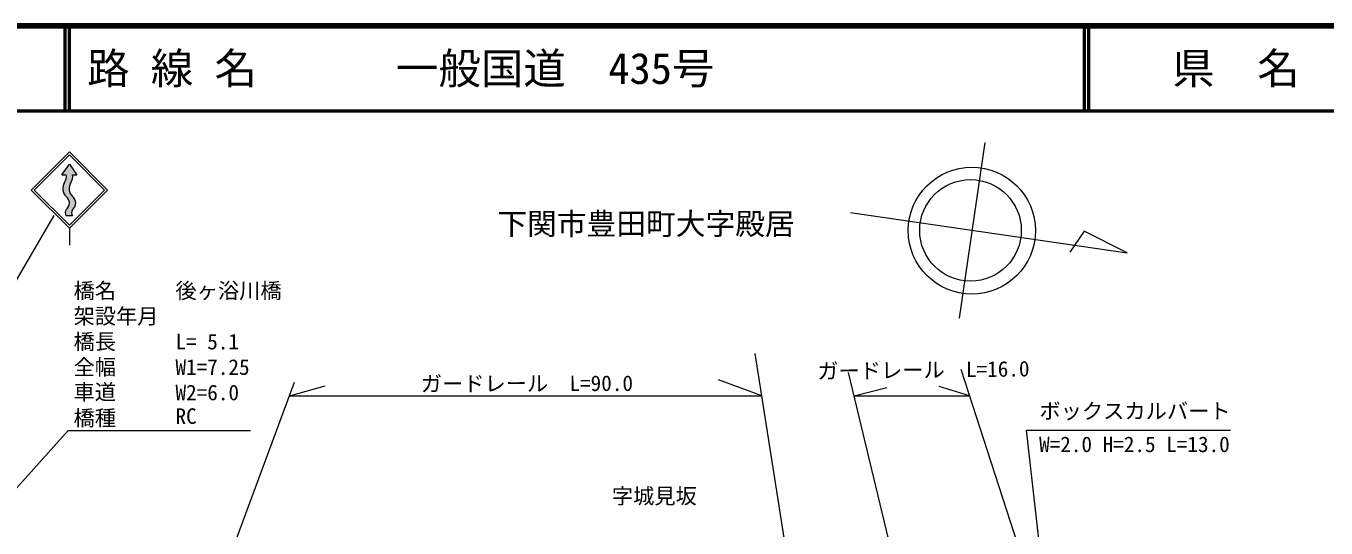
# Model space of a CAD drawing. Units: millimetres, scale not verified. Extents: x 40000 to 680000, y 20000 to 380000.
# Drawn here: x 173182 to 326222, y 320840 to 380000 of the extents above; entities that cross this region are included whole.
import ezdxf
from ezdxf.enums import TextEntityAlignment as Align

# ---------------------------------------------------------------- set-up
doc = ezdxf.new("R2010")
doc.units = ezdxf.units.MM
doc.header["$LTSCALE"] = 1000
doc.linetypes.add('LONG_DASHED_DOTTED', pattern=[15.25, 12, -1.5, 0.25, -1.5])
for name, color, linetype, lineweight in [('M-BMK-HTXT', 7, 'LONG_DASHED_DOTTED', 13), ('M-BMK-SRVR', 3, 'Continuous', 13), ('M-STR-HTXT', 7, 'Continuous', 13), ('M-STR-STRC', 7, 'Continuous', 13), ('M-TTL', 2, 'Continuous', 140), ('M-TTL-LINE', 7, 'Continuous', 50), ('M-TTL-TXT', 7, 'Continuous', 13)]:
    doc.layers.add(name, color=color, linetype=linetype, lineweight=lineweight)
doc.styles.add('ＭＳ ゴシック', font='')
doc.styles.get('ＭＳ ゴシック').set_extended_font_data('MS Gothic')

msp = doc.modelspace()

# ---------------------------------------------------------------- hatches: boundary and pattern name
at = {"layer": 'M-STR-STRC'}
msp.add_hatch(color=256, dxfattribs=at).paths.add_polyline_path([(178286, 363718), (177411, 362468), (177911, 362468), (177919, 362422), (177925, 362376), (177929, 362329), (177932, 362282), (177932, 362235), (177931, 362188), (177928, 362142), (177923, 362095), (177916, 362049), (177908, 362002), (177897, 361957), (177885, 361911), (177871, 361867), (177855, 361823), (177838, 361779), (177819, 361736), (177798, 361694), (177776, 361653), (177752, 361613), (177726, 361573), (177723, 361569), (177696, 361525), (177670, 361481), (177646, 361436), (177624, 361389), (177604, 361342), (177586, 361294), (177569, 361246), (177555, 361197), (177542, 361147), (177531, 361097), (177523, 361046), (177516, 360996), (177511, 360945), (177509, 360893), (177508, 360842), (177509, 360791), (177513, 360740), (177518, 360689), (177525, 360638), (177535, 360588), (177546, 360538), (177559, 360488), (177574, 360439), (177591, 360391), (177610, 360343), (177631, 360296), (177654, 360250), (177678, 360205), (177705, 360161), (177733, 360118), (177762, 360076), (177793, 360036), (177826, 359996), (177860, 359958), (177896, 359921), (177911, 359907), (177940, 359883), (177969, 359859), (177996, 359833), (178023, 359806), (178048, 359778), (178073, 359749), (178096, 359719), (178118, 359688), (178138, 359657), (178158, 359624), (178176, 359591), (178193, 359558), (178208, 359523), (178223, 359488), (178235, 359452), (178247, 359416), (178257, 359380), (178265, 359343), (178272, 359306), (178278, 359269), (178282, 359231), (178285, 359194), (178286, 359156), (178285, 359118), (178284, 359080), (178280, 359043), (178276, 359005), (178269, 358968), (178262, 358931), (178253, 358894), (178242, 358858), (178230, 358822), (178217, 358787), (178202, 358752), (178186, 358718), (178168, 358684), (178150, 358651), (178130, 358619), (178109, 358588), (178086, 358558), (178062, 358528), (178038, 358500), (178012, 358472), (177985, 358446), (177957, 358420), (177928, 358396), (177911, 358383), (177896, 358362), (177883, 358340), (177870, 358318), (177858, 358296), (177847, 358273), (177836, 358249), (177827, 358226), (177819, 358202), (177811, 358177), (177805, 358152), (177800, 358128), (177795, 358102), (177792, 358077), (177789, 358052), (177788, 358026), (177787, 358001), (177788, 357975), (177789, 357950), (177792, 357925), (177795, 357899), (177800, 357874), (177805, 357849), (177812, 357825), (177819, 357800), (177827, 357776), (177837, 357752), (177847, 357729), (177858, 357706), (177870, 357684), (177883, 357662), (177897, 357640), (177911, 357620), (178661, 357620), (178647, 357640), (178633, 357660), (178621, 357681), (178609, 357702), (178598, 357724), (178588, 357746), (178578, 357768), (178570, 357791), (178563, 357814), (178556, 357837), (178550, 357861), (178546, 357885), (178542, 357909), (178539, 357933), (178537, 357957), (178536, 357981), (178537, 358006), (178538, 358030), (178540, 358054), (178542, 358078), (178546, 358102), (178551, 358126), (178557, 358149), (178563, 358173), (178571, 358196), (178579, 358219), (178589, 358241), (178599, 358263), (178610, 358285), (178622, 358306), (178635, 358326), (178648, 358347), (178661, 358364), (178691, 358389), (178720, 358414), (178748, 358441), (178774, 358469), (178800, 358498), (178824, 358527), (178848, 358558), (178870, 358590), (178891, 358622), (178910, 358655), (178928, 358689), (178945, 358724), (178961, 358759), (178975, 358795), (178987, 358831), (178999, 358868), (179008, 358906), (179017, 358943), (179024, 358981), (179029, 359019), (179033, 359058), (179035, 359096), (179036, 359135), (179035, 359173), (179033, 359212), (179029, 359250), (179024, 359288), (179017, 359326), (179009, 359364), (178999, 359401), (178988, 359438), (178976, 359474), (178962, 359510), (178946, 359546), (178929, 359580), (178911, 359614), (178892, 359648), (178871, 359680), (178849, 359712), (178826, 359742), (178801, 359772), (178776, 359801), (178749, 359829), (178721, 359856), (178693, 359881), (178663, 359906), (178660, 359908), (178624, 359944), (178589, 359982), (178556, 360021), (178524, 360061), (178494, 360102), (178465, 360145), (178438, 360188), (178413, 360233), (178390, 360279), (178368, 360325), (178348, 360373), (178331, 360421), (178315, 360469), (178301, 360519), (178289, 360569), (178279, 360619), (178270, 360669), (178264, 360720), (178260, 360771), (178258, 360823), (178258, 360874), (178260, 360925), (178264, 360976), (178270, 361027), (178278, 361078), (178288, 361128), (178300, 361178), (178313, 361227), (178329, 361276), (178347, 361324), (178366, 361371), (178388, 361418), (178411, 361464), (178436, 361509), (178463, 361552), (178473, 361569), (178499, 361608), (178523, 361648), (178546, 361689), (178567, 361731), (178586, 361774), (178604, 361817), (178619, 361862), (178634, 361906), (178646, 361952), (178656, 361997), (178665, 362043), (178672, 362090), (178677, 362136), (178681, 362183), (178682, 362230), (178682, 362277), (178679, 362324), (178675, 362370), (178669, 362417), (178662, 362463), (178661, 362468), (179161, 362468)])

# ---------------------------------------------------------------- linework, layer by layer
at = {"layer": 'M-BMK-SRVR'}
for p, q in [((286040, 366281), (283028, 345565)), ((270230, 358002), (302812, 353265)), ((297772, 355817), (296060, 353365)), ((302812, 353265), (297772, 355817))]:
    msp.add_line(p, q, dxfattribs=at)
for centre, radius in [((284528, 355881), 7476), ((284373, 355912), 5981)]:
    msp.add_circle(centre, radius, dxfattribs=at)
at = {"layer": 'M-STR-HTXT'}
for p, q in [((269645, 273459), (259039, 341394)), ((259813, 336436), (254691, 338305)), ((285844, 273187), (270028, 339184)), ((302523, 280232), (283256, 339519)), ((185818, 286830), (204798, 338018)), ((204211, 336436), (208393, 337586)), ((270687, 336436), (274533, 337411)), ((284257, 336436), (280668, 337506)), ((204211, 336436), (259813, 336436)), ((270687, 336436), (284257, 336436)), ((297635, 273813), (290973, 332378)), ((290973, 332378), (314990, 332378))]:
    msp.add_line(p, q, dxfattribs=at)
msp.add_lwpolyline([(147768, 298421), (178160, 332348), (199607, 332348)], dxfattribs=at)
at = {"layer": 'M-STR-STRC'}
for p, q in [((173786, 360670), (178286, 365170)), ((174140, 360670), (178286, 364816)), ((182787, 360670), (178286, 365170)), ((182433, 360670), (178286, 364816)), ((177411, 362468), (178286, 363718)), ((178286, 363718), (179161, 362468)), ((177411, 362468), (177911, 362468)), ((178661, 362468), (179161, 362468)), ((173786, 360670), (178286, 356169)), ((174140, 360670), (178286, 356523)), ((178286, 356523), (182433, 360670)), ((178287, 356170), (182787, 360670)), ((141792, 298082), (176492, 357656)), ((178661, 357620), (177911, 357620)), ((178286, 356169), (178286, 354169))]:
    msp.add_line(p, q, dxfattribs=at)
for centre, radius, start, end in [((178813, 360850), 1306, 146.61414, 226.26108), ((176738, 362243), 1194, 325.59426, 10.8565), ((179563, 360850), 1305, 146.60657, 226.22181), ((177488, 362243), 1194, 325.60114, 10.85457), ((177324, 359145), 962, 307.59913, 52.40087), ((178055, 359136), 981, 308.18199, 51.89869), ((178436, 358001), 649, 144.05104, 215.94576), ((179154, 357992), 618, 142.95174, 216.9996)]:
    msp.add_arc(centre, radius, start, end, dxfattribs=at)
at = {"layer": 'M-TTL'}
msp.add_line((680000, 380000), (40000, 380000), dxfattribs=at)
at = {"layer": 'M-TTL-LINE'}
for p, q in [((177750, 380000), (177750, 370000)), ((178250, 380000), (178250, 370000)), ((297750, 380000), (297750, 370000)), ((298250, 380000), (298250, 370000)), ((40000, 370000), (680000, 370000))]:
    msp.add_line(p, q, dxfattribs=at)

# ---------------------------------------------------------------- texts
at = {"layer": 'M-BMK-HTXT', "style": 'ＭＳ ゴシック'}
msp.add_text('下関市豊田町大字殿居', height=2566, rotation=359.996, dxfattribs=at).set_placement((228675, 357971), align=Align.TOP_LEFT)
msp.add_text('字城見坂', height=1833, dxfattribs=at).set_placement((242154, 323142), align=Align.BOTTOM_LEFT)
at = {"layer": 'M-STR-HTXT', "style": 'ＭＳ ゴシック'}
for s, p in [('橋名', (178779, 347341)), ('後ヶ浴川橋', (190779, 347341)), ('架設年月', (178779, 344341)), ('橋長', (178779, 341341)), ('L= 5.1', (190779, 341341)), ('全幅', (178779, 338341)), ('W1=7.25', (190779, 338341)), ('車道', (178779, 335401)), ('W2=6.0', (190779, 335341)), ('ボックスカルバート', (292489, 333159)), ('橋種', (178779, 332341)), ('RC', (190779, 332559)), ('W=2.0 H=2.5 L=13.0', (292445, 329239))]:
    msp.add_text(s, height=1833, dxfattribs=at).set_placement(p, align=Align.BOTTOM_LEFT)
for s, rotation, p in [('ガードレール\u3000L=16.0', 0.687, (266335, 339322)), ('ガードレール\u3000L=90.0', 0.168, (219656, 337840))]:
    msp.add_text(s, height=1833, rotation=rotation, dxfattribs=at).set_placement(p, align=Align.MIDDLE_LEFT)
at = {"layer": 'M-TTL-TXT', "style": 'ＭＳ ゴシック'}
for s, p in [('路 線 名', (180380, 375000)), ('一般国道\u3000435号', (216734, 375000))]:
    msp.add_text(s, height=3666, dxfattribs=at).set_placement(p, align=Align.MIDDLE_LEFT)
msp.add_text('県\u3000名', height=3666, dxfattribs=at).set_placement((315625, 375000), align=Align.MIDDLE_CENTER)

doc.saveas('drawing.dxf')
